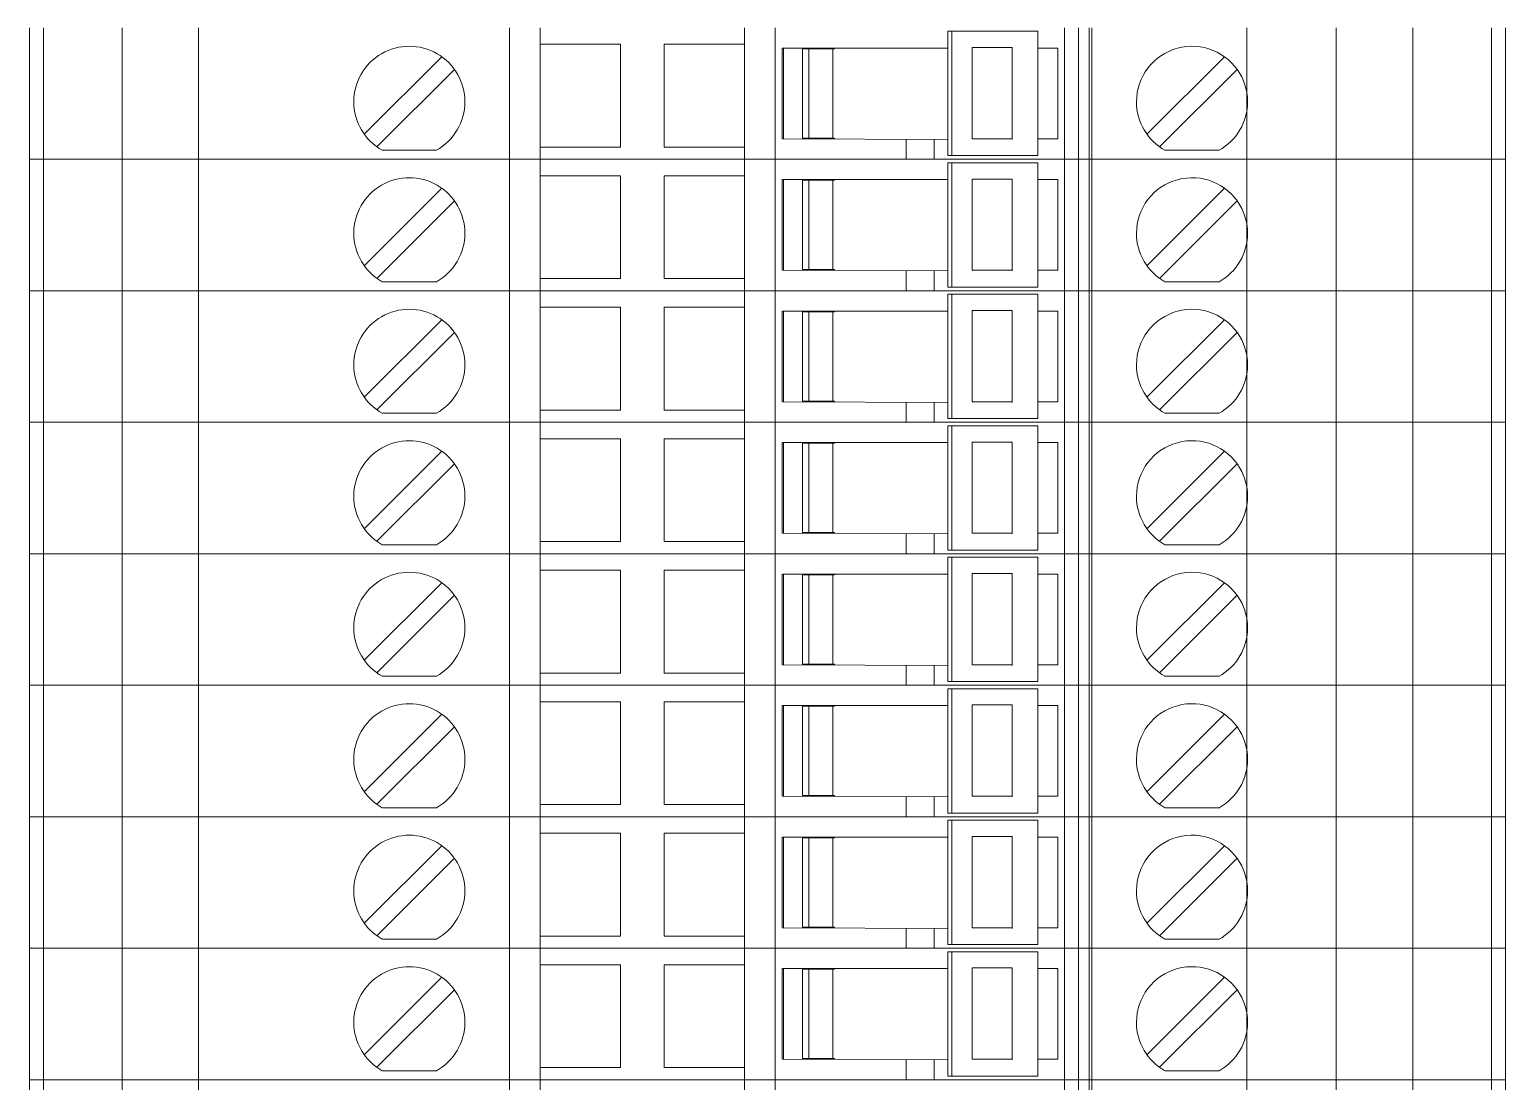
# Model space of a CAD drawing. Header units: millimetres. Extents: x 1880 to 4113, y 771 to 2990.
# Drawn here: x 2688.4 to 2746.2, y 1275.5 to 1316.7 of the extents above; entities that cross this region are included whole.
import ezdxf

# ---------------------------------------------------------------- set-up
doc = ezdxf.new("R2010")
doc.units = ezdxf.units.MM
doc.layers.add('000-PI-Oprema', color=30, linetype='Continuous', lineweight=5)

msp = doc.modelspace()

# ---------------------------------------------------------------- linework, layer by layer
at = {"layer": '000-PI-Oprema', "color": 0, "linetype": 'ByBlock', "lineweight": 0}
for p, q in [((2688.404, 1316.764), (2688.404, 1311.614)), ((2688.951, 1311.614), (2688.951, 1316.764)), ((2692.028, 1316.764), (2692.028, 1311.614)), ((2695.028, 1316.764), (2695.028, 1311.614)), ((2707.204, 1316.764), (2707.204, 1311.614)), ((2708.404, 1316.764), (2708.404, 1311.614)), ((2716.404, 1311.614), (2716.404, 1316.764)), ((2717.604, 1311.614), (2717.604, 1316.764)), ((2728.935, 1316.764), (2728.935, 1311.614)), ((2729.477, 1311.614), (2729.477, 1316.764)), ((2729.904, 1311.614), (2729.904, 1316.764)), ((2730.004, 1316.764), (2730.004, 1311.614)), ((2736.08, 1316.764), (2736.08, 1311.614)), ((2739.58, 1316.764), (2739.58, 1311.614)), ((2742.58, 1316.764), (2742.58, 1311.614)), ((2745.657, 1311.614), (2745.657, 1316.764)), ((2746.204, 1316.764), (2746.204, 1311.614)), ((2708.404, 1316.114), (2708.404, 1316.114)), ((2708.404, 1316.114), (2711.554, 1316.114)), ((2711.554, 1316.114), (2711.554, 1316.114)), ((2711.554, 1316.114), (2711.554, 1312.089)), ((2713.254, 1316.114), (2716.404, 1316.114)), ((2713.254, 1316.114), (2713.254, 1316.114)), ((2713.254, 1312.089), (2713.254, 1316.114)), ((2716.404, 1316.114), (2716.404, 1316.114)), ((2724.363, 1316.624), (2724.52, 1316.624)), ((2724.363, 1316.624), (2724.363, 1315.939)), ((2724.52, 1311.754), (2724.52, 1316.624)), ((2724.52, 1316.624), (2727.892, 1316.624)), ((2727.892, 1316.624), (2727.892, 1316.624)), ((2727.892, 1316.624), (2727.892, 1311.754)), ((2704.55, 1315.629), (2701.514, 1312.594)), ((2717.879, 1315.964), (2717.879, 1312.414)), ((2717.879, 1315.964), (2724.363, 1315.964)), ((2717.879, 1315.964), (2717.879, 1315.964)), ((2717.929, 1312.414), (2717.929, 1315.964)), ((2718.679, 1315.939), (2718.679, 1315.939)), ((2718.679, 1315.939), (2718.929, 1315.939)), ((2718.679, 1315.939), (2718.679, 1312.439)), ((2718.929, 1315.964), (2718.929, 1312.414)), ((2718.929, 1315.939), (2719.929, 1315.939)), ((2719.866, 1315.939), (2719.866, 1312.439)), ((2719.929, 1315.939), (2719.929, 1315.964)), ((2724.363, 1312.439), (2724.363, 1315.939)), ((2725.476, 1315.989), (2725.318, 1315.989)), ((2725.318, 1315.939), (2725.318, 1315.989)), ((2725.318, 1312.414), (2725.318, 1315.939)), ((2726.884, 1315.989), (2725.476, 1315.989)), ((2726.884, 1315.989), (2726.884, 1312.389)), ((2727.892, 1315.964), (2728.679, 1315.964)), ((2728.679, 1315.964), (2728.679, 1312.414)), ((2728.679, 1315.964), (2728.679, 1315.964)), ((2735.2, 1315.629), (2732.164, 1312.594)), ((2735.2, 1315.629), (2735.2, 1315.629)), ((2702.009, 1312.099), (2705.045, 1315.134)), ((2707.204, 1315.164), (2707.204, 1315.164)), ((2707.204, 1312.564), (2707.204, 1315.164)), ((2730.004, 1315.164), (2730.004, 1312.564)), ((2730.004, 1315.164), (2730.004, 1315.164)), ((2732.659, 1312.099), (2735.695, 1315.134)), ((2735.695, 1315.134), (2735.695, 1315.134)), ((2707.204, 1312.564), (2707.204, 1312.564)), ((2708.404, 1312.089), (2708.404, 1312.089)), ((2711.554, 1312.089), (2708.404, 1312.089)), ((2711.554, 1312.089), (2711.554, 1312.089)), ((2713.254, 1312.089), (2713.254, 1312.089)), ((2716.404, 1312.089), (2713.254, 1312.089)), ((2716.404, 1312.089), (2716.404, 1312.089)), ((2717.879, 1312.414), (2717.879, 1312.414)), ((2717.879, 1312.414), (2724.363, 1312.389)), ((2718.679, 1312.439), (2718.929, 1312.439)), ((2718.679, 1312.439), (2718.679, 1312.439)), ((2718.929, 1312.439), (2719.929, 1312.439)), ((2719.929, 1312.414), (2719.929, 1312.439)), ((2722.729, 1311.614), (2722.732, 1312.395)), ((2723.829, 1312.391), (2723.829, 1311.614)), ((2724.363, 1311.754), (2724.363, 1312.439)), ((2725.318, 1312.414), (2726.884, 1312.414)), ((2727.892, 1312.414), (2728.679, 1312.414)), ((2728.679, 1312.414), (2728.679, 1312.414)), ((2730.004, 1312.564), (2730.004, 1312.564)), ((2732.164, 1312.594), (2732.164, 1312.594)), ((2732.659, 1312.099), (2732.659, 1312.099)), ((2688.404, 1311.614), (2707.204, 1311.614)), ((2688.404, 1311.614), (2689.087, 1311.614)), ((2688.404, 1311.614), (2707.204, 1311.614)), ((2688.404, 1311.614), (2688.404, 1306.464)), ((2688.951, 1306.464), (2688.951, 1311.614)), ((2692.028, 1311.614), (2692.028, 1306.464)), ((2695.028, 1311.614), (2695.028, 1306.464)), ((2702.221, 1311.964), (2702.221, 1311.964)), ((2704.338, 1311.964), (2702.221, 1311.964)), ((2704.338, 1311.964), (2704.338, 1311.964)), ((2707.204, 1311.614), (2708.404, 1311.614)), ((2707.204, 1311.614), (2708.404, 1311.614)), ((2707.204, 1311.614), (2707.204, 1306.464)), ((2716.404, 1311.614), (2708.404, 1311.614)), ((2708.404, 1311.614), (2708.404, 1311.614)), ((2708.404, 1311.614), (2708.404, 1311.614)), ((2716.404, 1311.614), (2708.404, 1311.614)), ((2708.404, 1311.614), (2708.404, 1306.464)), ((2716.404, 1311.614), (2717.604, 1311.614)), ((2716.404, 1311.614), (2716.404, 1311.614)), ((2716.404, 1311.614), (2716.404, 1311.614)), ((2716.404, 1311.614), (2717.604, 1311.614)), ((2716.404, 1306.464), (2716.404, 1311.614)), ((2717.604, 1311.614), (2722.729, 1311.614)), ((2717.604, 1311.614), (2735.804, 1311.614)), ((2717.604, 1306.464), (2717.604, 1311.614)), ((2722.204, 1311.614), (2722.204, 1311.614)), ((2722.204, 1311.614), (2722.204, 1311.614)), ((2723.825, 1311.614), (2722.729, 1311.614)), ((2722.729, 1311.614), (2722.729, 1311.614)), ((2723.829, 1311.614), (2723.825, 1311.614)), ((2723.829, 1311.614), (2746.204, 1311.614)), ((2723.829, 1311.614), (2723.829, 1311.614)), ((2724.363, 1311.754), (2724.52, 1311.754)), ((2724.52, 1311.754), (2727.892, 1311.754)), ((2727.254, 1311.614), (2727.254, 1311.614)), ((2727.254, 1311.614), (2727.254, 1311.614)), ((2727.892, 1311.754), (2727.892, 1311.754)), ((2728.935, 1311.614), (2728.935, 1306.464)), ((2729.477, 1306.464), (2729.477, 1311.614)), ((2729.904, 1311.614), (2729.904, 1311.614)), ((2729.904, 1311.614), (2729.904, 1311.614)), ((2729.904, 1306.464), (2729.904, 1311.614)), ((2730.004, 1311.614), (2730.004, 1306.464)), ((2732.871, 1311.964), (2732.871, 1311.964)), ((2732.871, 1311.964), (2734.988, 1311.964)), ((2734.988, 1311.964), (2734.988, 1311.964)), ((2746.204, 1311.614), (2735.804, 1311.614)), ((2736.08, 1311.614), (2736.08, 1306.464)), ((2739.58, 1311.614), (2739.58, 1306.464)), ((2742.58, 1311.614), (2742.58, 1306.464)), ((2745.657, 1306.464), (2745.657, 1311.614)), ((2746.204, 1311.614), (2746.204, 1306.464)), ((2708.404, 1310.964), (2708.404, 1310.964)), ((2708.404, 1310.964), (2711.554, 1310.964)), ((2711.554, 1310.964), (2711.554, 1310.964)), ((2711.554, 1310.964), (2711.554, 1306.939)), ((2713.254, 1310.964), (2716.404, 1310.964)), ((2713.254, 1310.964), (2713.254, 1310.964)), ((2713.254, 1306.939), (2713.254, 1310.964)), ((2716.404, 1310.964), (2716.404, 1310.964)), ((2724.363, 1311.474), (2724.52, 1311.474)), ((2724.363, 1311.474), (2724.363, 1310.789)), ((2724.52, 1306.604), (2724.52, 1311.474)), ((2724.52, 1311.474), (2727.892, 1311.474)), ((2727.892, 1311.474), (2727.892, 1311.474)), ((2727.892, 1311.474), (2727.892, 1306.604)), ((2704.55, 1310.479), (2701.514, 1307.444)), ((2717.879, 1310.814), (2717.879, 1307.264)), ((2717.879, 1310.814), (2724.363, 1310.814)), ((2717.879, 1310.814), (2717.879, 1310.814)), ((2717.929, 1307.264), (2717.929, 1310.814)), ((2718.679, 1310.789), (2718.679, 1310.789)), ((2718.679, 1310.789), (2718.929, 1310.789)), ((2718.679, 1310.789), (2718.679, 1307.289)), ((2718.929, 1310.814), (2718.929, 1307.264)), ((2718.929, 1310.789), (2719.929, 1310.789)), ((2719.866, 1310.789), (2719.866, 1307.289)), ((2719.929, 1310.789), (2719.929, 1310.814)), ((2724.363, 1307.289), (2724.363, 1310.789)), ((2725.476, 1310.839), (2725.318, 1310.839)), ((2725.318, 1310.789), (2725.318, 1310.839)), ((2725.318, 1307.264), (2725.318, 1310.789)), ((2726.884, 1310.839), (2725.476, 1310.839)), ((2726.884, 1310.839), (2726.884, 1307.239)), ((2727.892, 1310.814), (2728.679, 1310.814)), ((2728.679, 1310.814), (2728.679, 1307.264)), ((2728.679, 1310.814), (2728.679, 1310.814)), ((2735.2, 1310.479), (2732.164, 1307.444)), ((2735.2, 1310.479), (2735.2, 1310.479)), ((2702.009, 1306.949), (2705.045, 1309.984)), ((2707.204, 1310.014), (2707.204, 1310.014)), ((2707.204, 1307.414), (2707.204, 1310.014)), ((2730.004, 1310.014), (2730.004, 1307.414)), ((2730.004, 1310.014), (2730.004, 1310.014)), ((2732.659, 1306.949), (2735.695, 1309.984)), ((2735.695, 1309.984), (2735.695, 1309.984)), ((2732.164, 1307.444), (2732.164, 1307.444)), ((2707.204, 1307.414), (2707.204, 1307.414)), ((2708.404, 1306.939), (2708.404, 1306.939)), ((2711.554, 1306.939), (2708.404, 1306.939)), ((2711.554, 1306.939), (2711.554, 1306.939)), ((2713.254, 1306.939), (2713.254, 1306.939)), ((2716.404, 1306.939), (2713.254, 1306.939)), ((2716.404, 1306.939), (2716.404, 1306.939)), ((2717.879, 1307.264), (2717.879, 1307.264)), ((2717.879, 1307.264), (2724.363, 1307.239)), ((2718.679, 1307.289), (2718.929, 1307.289)), ((2718.679, 1307.289), (2718.679, 1307.289)), ((2718.929, 1307.289), (2719.929, 1307.289)), ((2719.929, 1307.264), (2719.929, 1307.289)), ((2722.729, 1306.464), (2722.732, 1307.245)), ((2723.829, 1307.241), (2723.829, 1306.464)), ((2724.363, 1306.604), (2724.363, 1307.289)), ((2725.318, 1307.264), (2726.884, 1307.264)), ((2727.892, 1307.264), (2728.679, 1307.264)), ((2728.679, 1307.264), (2728.679, 1307.264)), ((2730.004, 1307.414), (2730.004, 1307.414)), ((2732.659, 1306.949), (2732.659, 1306.949)), ((2688.404, 1306.464), (2707.204, 1306.464)), ((2688.404, 1306.464), (2689.087, 1306.464)), ((2688.404, 1306.464), (2707.204, 1306.464)), ((2688.404, 1306.464), (2688.404, 1301.314)), ((2688.951, 1301.314), (2688.951, 1306.464)), ((2692.028, 1306.464), (2692.028, 1301.314)), ((2695.028, 1306.464), (2695.028, 1301.314)), ((2702.221, 1306.814), (2702.221, 1306.814)), ((2704.338, 1306.814), (2702.221, 1306.814)), ((2704.338, 1306.814), (2704.338, 1306.814)), ((2707.204, 1306.464), (2708.404, 1306.464)), ((2707.204, 1306.464), (2708.404, 1306.464)), ((2707.204, 1306.464), (2707.204, 1301.314)), ((2716.404, 1306.464), (2708.404, 1306.464)), ((2708.404, 1306.464), (2708.404, 1306.464)), ((2708.404, 1306.464), (2708.404, 1306.464)), ((2716.404, 1306.464), (2708.404, 1306.464)), ((2708.404, 1306.464), (2708.404, 1301.314)), ((2716.404, 1306.464), (2717.604, 1306.464)), ((2716.404, 1306.464), (2716.404, 1306.464)), ((2716.404, 1306.464), (2716.404, 1306.464)), ((2716.404, 1306.464), (2717.604, 1306.464)), ((2716.404, 1301.314), (2716.404, 1306.464)), ((2717.604, 1306.464), (2722.729, 1306.464)), ((2717.604, 1306.464), (2735.804, 1306.464)), ((2717.604, 1301.314), (2717.604, 1306.464)), ((2722.204, 1306.464), (2722.204, 1306.464)), ((2722.204, 1306.464), (2722.204, 1306.464)), ((2723.825, 1306.464), (2722.729, 1306.464)), ((2722.729, 1306.464), (2722.729, 1306.464)), ((2723.829, 1306.464), (2723.825, 1306.464)), ((2723.829, 1306.464), (2746.204, 1306.464)), ((2723.829, 1306.464), (2723.829, 1306.464)), ((2724.363, 1306.604), (2724.52, 1306.604)), ((2724.363, 1306.324), (2724.52, 1306.324)), ((2724.363, 1306.324), (2724.363, 1305.639)), ((2724.52, 1306.604), (2727.892, 1306.604)), ((2724.52, 1301.454), (2724.52, 1306.324)), ((2724.52, 1306.324), (2727.892, 1306.324)), ((2727.254, 1306.464), (2727.254, 1306.464)), ((2727.254, 1306.464), (2727.254, 1306.464)), ((2727.892, 1306.604), (2727.892, 1306.604)), ((2727.892, 1306.324), (2727.892, 1306.324)), ((2727.892, 1306.324), (2727.892, 1301.454)), ((2728.935, 1306.464), (2728.935, 1301.314)), ((2729.477, 1301.314), (2729.477, 1306.464)), ((2729.904, 1306.464), (2729.904, 1306.464)), ((2729.904, 1306.464), (2729.904, 1306.464)), ((2729.904, 1301.314), (2729.904, 1306.464)), ((2730.004, 1306.464), (2730.004, 1301.314)), ((2732.871, 1306.814), (2732.871, 1306.814)), ((2732.871, 1306.814), (2734.988, 1306.814)), ((2734.988, 1306.814), (2734.988, 1306.814)), ((2746.204, 1306.464), (2735.804, 1306.464)), ((2736.08, 1306.464), (2736.08, 1301.314)), ((2739.58, 1306.464), (2739.58, 1301.314)), ((2742.58, 1306.464), (2742.58, 1301.314)), ((2745.657, 1301.314), (2745.657, 1306.464)), ((2746.204, 1306.464), (2746.204, 1301.314)), ((2708.404, 1305.814), (2708.404, 1305.814)), ((2708.404, 1305.814), (2711.554, 1305.814)), ((2711.554, 1305.814), (2711.554, 1305.814)), ((2711.554, 1305.814), (2711.554, 1301.789)), ((2713.254, 1305.814), (2716.404, 1305.814)), ((2713.254, 1305.814), (2713.254, 1305.814)), ((2713.254, 1301.789), (2713.254, 1305.814)), ((2716.404, 1305.814), (2716.404, 1305.814)), ((2704.55, 1305.329), (2701.514, 1302.294)), ((2717.879, 1305.664), (2717.879, 1302.114)), ((2717.879, 1305.664), (2724.363, 1305.664)), ((2717.879, 1305.664), (2717.879, 1305.664)), ((2717.929, 1302.114), (2717.929, 1305.664)), ((2718.679, 1305.639), (2718.679, 1305.639)), ((2718.679, 1305.639), (2718.929, 1305.639)), ((2718.679, 1305.639), (2718.679, 1302.139)), ((2718.929, 1305.664), (2718.929, 1302.114)), ((2718.929, 1305.639), (2719.929, 1305.639)), ((2719.866, 1305.639), (2719.866, 1302.139)), ((2719.929, 1305.639), (2719.929, 1305.664)), ((2724.363, 1302.139), (2724.363, 1305.639)), ((2725.476, 1305.689), (2725.318, 1305.689)), ((2725.318, 1305.639), (2725.318, 1305.689)), ((2725.318, 1302.114), (2725.318, 1305.639)), ((2726.884, 1305.689), (2725.476, 1305.689)), ((2726.884, 1305.689), (2726.884, 1302.089)), ((2727.892, 1305.664), (2728.679, 1305.664)), ((2728.679, 1305.664), (2728.679, 1302.114)), ((2728.679, 1305.664), (2728.679, 1305.664)), ((2735.2, 1305.329), (2732.164, 1302.294)), ((2735.2, 1305.329), (2735.2, 1305.329)), ((2702.009, 1301.799), (2705.045, 1304.834)), ((2707.204, 1304.864), (2707.204, 1304.864)), ((2707.204, 1302.264), (2707.204, 1304.864)), ((2730.004, 1304.864), (2730.004, 1302.264)), ((2730.004, 1304.864), (2730.004, 1304.864)), ((2732.659, 1301.799), (2735.695, 1304.834)), ((2735.695, 1304.834), (2735.695, 1304.834)), ((2707.204, 1302.264), (2707.204, 1302.264)), ((2730.004, 1302.264), (2730.004, 1302.264)), ((2732.164, 1302.294), (2732.164, 1302.294)), ((2702.221, 1301.664), (2702.221, 1301.664)), ((2704.338, 1301.664), (2702.221, 1301.664)), ((2704.338, 1301.664), (2704.338, 1301.664)), ((2708.404, 1301.789), (2708.404, 1301.789)), ((2711.554, 1301.789), (2708.404, 1301.789)), ((2711.554, 1301.789), (2711.554, 1301.789)), ((2713.254, 1301.789), (2713.254, 1301.789)), ((2716.404, 1301.789), (2713.254, 1301.789)), ((2716.404, 1301.789), (2716.404, 1301.789)), ((2717.879, 1302.114), (2717.879, 1302.114)), ((2717.879, 1302.114), (2724.363, 1302.089)), ((2718.679, 1302.139), (2718.929, 1302.139)), ((2718.679, 1302.139), (2718.679, 1302.139)), ((2718.929, 1302.139), (2719.929, 1302.139)), ((2719.929, 1302.114), (2719.929, 1302.139)), ((2722.729, 1301.314), (2722.732, 1302.095)), ((2723.829, 1302.091), (2723.829, 1301.314)), ((2724.363, 1301.454), (2724.363, 1302.139)), ((2725.318, 1302.114), (2726.884, 1302.114)), ((2727.892, 1302.114), (2728.679, 1302.114)), ((2728.679, 1302.114), (2728.679, 1302.114)), ((2732.659, 1301.799), (2732.659, 1301.799)), ((2732.871, 1301.664), (2732.871, 1301.664)), ((2732.871, 1301.664), (2734.988, 1301.664)), ((2734.988, 1301.664), (2734.988, 1301.664)), ((2688.404, 1301.314), (2707.204, 1301.314)), ((2688.404, 1301.314), (2689.087, 1301.314)), ((2688.404, 1301.314), (2707.204, 1301.314)), ((2688.404, 1301.314), (2688.404, 1296.164)), ((2688.951, 1296.164), (2688.951, 1301.314)), ((2692.028, 1301.314), (2692.028, 1296.164)), ((2695.028, 1301.314), (2695.028, 1296.164)), ((2707.204, 1301.314), (2708.404, 1301.314)), ((2707.204, 1301.314), (2708.404, 1301.314)), ((2707.204, 1301.314), (2707.204, 1296.164)), ((2716.404, 1301.314), (2708.404, 1301.314)), ((2708.404, 1301.314), (2708.404, 1301.314)), ((2708.404, 1301.314), (2708.404, 1301.314)), ((2716.404, 1301.314), (2708.404, 1301.314)), ((2708.404, 1301.314), (2708.404, 1296.164)), ((2716.404, 1301.314), (2717.604, 1301.314)), ((2716.404, 1301.314), (2716.404, 1301.314)), ((2716.404, 1301.314), (2716.404, 1301.314)), ((2716.404, 1301.314), (2717.604, 1301.314)), ((2716.404, 1296.164), (2716.404, 1301.314)), ((2717.604, 1301.314), (2722.729, 1301.314)), ((2717.604, 1301.314), (2735.804, 1301.314)), ((2717.604, 1296.164), (2717.604, 1301.314)), ((2722.204, 1301.314), (2722.204, 1301.314)), ((2722.204, 1301.314), (2722.204, 1301.314)), ((2723.825, 1301.314), (2722.729, 1301.314)), ((2722.729, 1301.314), (2722.729, 1301.314)), ((2723.829, 1301.314), (2723.825, 1301.314)), ((2723.829, 1301.314), (2746.204, 1301.314)), ((2723.829, 1301.314), (2723.829, 1301.314)), ((2724.363, 1301.454), (2724.52, 1301.454)), ((2724.363, 1301.174), (2724.52, 1301.174)), ((2724.363, 1301.174), (2724.363, 1300.489)), ((2724.52, 1301.454), (2727.892, 1301.454)), ((2724.52, 1296.304), (2724.52, 1301.174)), ((2724.52, 1301.174), (2727.892, 1301.174)), ((2727.254, 1301.314), (2727.254, 1301.314)), ((2727.254, 1301.314), (2727.254, 1301.314)), ((2727.892, 1301.454), (2727.892, 1301.454)), ((2727.892, 1301.174), (2727.892, 1301.174)), ((2727.892, 1301.174), (2727.892, 1296.304)), ((2728.935, 1301.314), (2728.935, 1296.164)), ((2729.477, 1296.164), (2729.477, 1301.314)), ((2729.904, 1301.314), (2729.904, 1301.314)), ((2729.904, 1301.314), (2729.904, 1301.314)), ((2729.904, 1296.164), (2729.904, 1301.314)), ((2730.004, 1301.314), (2730.004, 1296.164)), ((2746.204, 1301.314), (2735.804, 1301.314)), ((2736.08, 1301.314), (2736.08, 1296.164)), ((2739.58, 1301.314), (2739.58, 1296.164)), ((2742.58, 1301.314), (2742.58, 1296.164)), ((2745.657, 1296.164), (2745.657, 1301.314)), ((2746.204, 1301.314), (2746.204, 1296.164)), ((2708.404, 1300.664), (2708.404, 1300.664)), ((2708.404, 1300.664), (2711.554, 1300.664)), ((2711.554, 1300.664), (2711.554, 1300.664)), ((2711.554, 1300.664), (2711.554, 1296.639)), ((2713.254, 1300.664), (2716.404, 1300.664)), ((2713.254, 1300.664), (2713.254, 1300.664)), ((2713.254, 1296.639), (2713.254, 1300.664)), ((2716.404, 1300.664), (2716.404, 1300.664)), ((2717.879, 1300.514), (2717.879, 1296.964)), ((2717.879, 1300.514), (2724.363, 1300.514)), ((2717.879, 1300.514), (2717.879, 1300.514)), ((2717.929, 1296.964), (2717.929, 1300.514)), ((2718.929, 1300.514), (2718.929, 1296.964)), ((2719.929, 1300.489), (2719.929, 1300.514)), ((2725.476, 1300.539), (2725.318, 1300.539)), ((2725.318, 1300.489), (2725.318, 1300.539)), ((2726.884, 1300.539), (2725.476, 1300.539)), ((2726.884, 1300.539), (2726.884, 1296.939)), ((2727.892, 1300.514), (2728.679, 1300.514)), ((2728.679, 1300.514), (2728.679, 1296.964)), ((2728.679, 1300.514), (2728.679, 1300.514)), ((2704.55, 1300.179), (2701.514, 1297.144)), ((2718.679, 1300.489), (2718.679, 1300.489)), ((2718.679, 1300.489), (2718.929, 1300.489)), ((2718.679, 1300.489), (2718.679, 1296.989)), ((2718.929, 1300.489), (2719.929, 1300.489)), ((2719.866, 1300.489), (2719.866, 1296.989)), ((2724.363, 1296.989), (2724.363, 1300.489)), ((2725.318, 1296.964), (2725.318, 1300.489)), ((2735.2, 1300.179), (2732.164, 1297.144)), ((2735.2, 1300.179), (2735.2, 1300.179)), ((2702.009, 1296.649), (2705.045, 1299.684)), ((2707.204, 1299.714), (2707.204, 1299.714)), ((2707.204, 1297.114), (2707.204, 1299.714)), ((2730.004, 1299.714), (2730.004, 1297.114)), ((2730.004, 1299.714), (2730.004, 1299.714)), ((2732.659, 1296.649), (2735.695, 1299.684)), ((2735.695, 1299.684), (2735.695, 1299.684)), ((2707.204, 1297.114), (2707.204, 1297.114)), ((2730.004, 1297.114), (2730.004, 1297.114)), ((2732.164, 1297.144), (2732.164, 1297.144)), ((2702.221, 1296.514), (2702.221, 1296.514)), ((2704.338, 1296.514), (2702.221, 1296.514)), ((2704.338, 1296.514), (2704.338, 1296.514)), ((2708.404, 1296.639), (2708.404, 1296.639)), ((2711.554, 1296.639), (2708.404, 1296.639)), ((2711.554, 1296.639), (2711.554, 1296.639)), ((2713.254, 1296.639), (2713.254, 1296.639)), ((2716.404, 1296.639), (2713.254, 1296.639)), ((2716.404, 1296.639), (2716.404, 1296.639)), ((2717.879, 1296.964), (2717.879, 1296.964)), ((2717.879, 1296.964), (2724.363, 1296.939)), ((2718.679, 1296.989), (2718.929, 1296.989)), ((2718.679, 1296.989), (2718.679, 1296.989)), ((2718.929, 1296.989), (2719.929, 1296.989)), ((2719.929, 1296.964), (2719.929, 1296.989)), ((2722.729, 1296.164), (2722.732, 1296.945)), ((2723.829, 1296.941), (2723.829, 1296.164)), ((2724.363, 1296.304), (2724.363, 1296.989)), ((2725.318, 1296.964), (2726.884, 1296.964)), ((2727.892, 1296.964), (2728.679, 1296.964)), ((2728.679, 1296.964), (2728.679, 1296.964)), ((2732.659, 1296.649), (2732.659, 1296.649)), ((2732.871, 1296.514), (2732.871, 1296.514)), ((2732.871, 1296.514), (2734.988, 1296.514)), ((2734.988, 1296.514), (2734.988, 1296.514)), ((2688.404, 1296.164), (2707.204, 1296.164)), ((2688.404, 1296.164), (2689.087, 1296.164)), ((2688.404, 1296.164), (2707.204, 1296.164)), ((2688.404, 1296.164), (2688.404, 1291.014)), ((2688.951, 1291.014), (2688.951, 1296.164)), ((2692.028, 1296.164), (2692.028, 1291.014)), ((2695.028, 1296.164), (2695.028, 1291.014)), ((2707.204, 1296.164), (2708.404, 1296.164)), ((2707.204, 1296.164), (2708.404, 1296.164)), ((2707.204, 1296.164), (2707.204, 1291.014)), ((2716.404, 1296.164), (2708.404, 1296.164)), ((2708.404, 1296.164), (2708.404, 1296.164)), ((2708.404, 1296.164), (2708.404, 1296.164)), ((2716.404, 1296.164), (2708.404, 1296.164)), ((2708.404, 1296.164), (2708.404, 1291.014)), ((2716.404, 1296.164), (2717.604, 1296.164)), ((2716.404, 1296.164), (2716.404, 1296.164)), ((2716.404, 1296.164), (2716.404, 1296.164)), ((2716.404, 1296.164), (2717.604, 1296.164)), ((2716.404, 1291.014), (2716.404, 1296.164)), ((2717.604, 1296.164), (2722.729, 1296.164)), ((2717.604, 1296.164), (2735.804, 1296.164)), ((2717.604, 1291.014), (2717.604, 1296.164)), ((2722.204, 1296.164), (2722.204, 1296.164)), ((2722.204, 1296.164), (2722.204, 1296.164)), ((2723.825, 1296.164), (2722.729, 1296.164)), ((2722.729, 1296.164), (2722.729, 1296.164)), ((2723.829, 1296.164), (2723.825, 1296.164)), ((2723.829, 1296.164), (2746.204, 1296.164)), ((2723.829, 1296.164), (2723.829, 1296.164)), ((2724.363, 1296.304), (2724.52, 1296.304)), ((2724.363, 1296.024), (2724.52, 1296.024)), ((2724.363, 1296.024), (2724.363, 1295.339)), ((2724.52, 1296.304), (2727.892, 1296.304)), ((2724.52, 1291.154), (2724.52, 1296.024)), ((2724.52, 1296.024), (2727.892, 1296.024)), ((2727.254, 1296.164), (2727.254, 1296.164)), ((2727.254, 1296.164), (2727.254, 1296.164)), ((2727.892, 1296.304), (2727.892, 1296.304)), ((2727.892, 1296.024), (2727.892, 1296.024)), ((2727.892, 1296.024), (2727.892, 1291.154)), ((2728.935, 1296.164), (2728.935, 1291.014)), ((2729.477, 1291.014), (2729.477, 1296.164)), ((2729.904, 1296.164), (2729.904, 1296.164)), ((2729.904, 1296.164), (2729.904, 1296.164)), ((2729.904, 1291.014), (2729.904, 1296.164)), ((2730.004, 1296.164), (2730.004, 1291.014)), ((2746.204, 1296.164), (2735.804, 1296.164)), ((2736.08, 1296.164), (2736.08, 1291.014)), ((2739.58, 1296.164), (2739.58, 1291.014)), ((2742.58, 1296.164), (2742.58, 1291.014)), ((2745.657, 1291.014), (2745.657, 1296.164)), ((2746.204, 1296.164), (2746.204, 1291.014)), ((2708.404, 1295.514), (2708.404, 1295.514)), ((2708.404, 1295.514), (2711.554, 1295.514)), ((2711.554, 1295.514), (2711.554, 1295.514)), ((2711.554, 1295.514), (2711.554, 1291.489)), ((2713.254, 1295.514), (2716.404, 1295.514)), ((2713.254, 1295.514), (2713.254, 1295.514)), ((2713.254, 1291.489), (2713.254, 1295.514)), ((2716.404, 1295.514), (2716.404, 1295.514)), ((2717.879, 1295.364), (2717.879, 1291.814)), ((2717.879, 1295.364), (2724.363, 1295.364)), ((2717.879, 1295.364), (2717.879, 1295.364)), ((2717.929, 1291.814), (2717.929, 1295.364)), ((2718.679, 1295.339), (2718.679, 1295.339)), ((2718.679, 1295.339), (2718.929, 1295.339)), ((2718.679, 1295.339), (2718.679, 1291.839)), ((2718.929, 1295.364), (2718.929, 1291.814)), ((2718.929, 1295.339), (2719.929, 1295.339)), ((2719.866, 1295.339), (2719.866, 1291.839)), ((2719.929, 1295.339), (2719.929, 1295.364)), ((2724.363, 1291.839), (2724.363, 1295.339)), ((2725.476, 1295.389), (2725.318, 1295.389)), ((2725.318, 1295.339), (2725.318, 1295.389)), ((2725.318, 1291.814), (2725.318, 1295.339)), ((2726.884, 1295.389), (2725.476, 1295.389)), ((2726.884, 1295.389), (2726.884, 1291.789)), ((2727.892, 1295.364), (2728.679, 1295.364)), ((2728.679, 1295.364), (2728.679, 1291.814)), ((2728.679, 1295.364), (2728.679, 1295.364)), ((2704.55, 1295.029), (2701.514, 1291.994)), ((2735.2, 1295.029), (2732.164, 1291.994)), ((2735.2, 1295.029), (2735.2, 1295.029)), ((2702.009, 1291.499), (2705.045, 1294.534)), ((2707.204, 1294.564), (2707.204, 1294.564)), ((2707.204, 1291.964), (2707.204, 1294.564)), ((2730.004, 1294.564), (2730.004, 1291.964)), ((2730.004, 1294.564), (2730.004, 1294.564)), ((2732.659, 1291.499), (2735.695, 1294.534)), ((2735.695, 1294.534), (2735.695, 1294.534)), ((2707.204, 1291.964), (2707.204, 1291.964)), ((2718.679, 1291.839), (2718.929, 1291.839)), ((2718.679, 1291.839), (2718.679, 1291.839)), ((2718.929, 1291.839), (2719.929, 1291.839)), ((2719.929, 1291.814), (2719.929, 1291.839)), ((2724.363, 1291.154), (2724.363, 1291.839)), ((2730.004, 1291.964), (2730.004, 1291.964)), ((2732.164, 1291.994), (2732.164, 1291.994)), ((2702.221, 1291.364), (2702.221, 1291.364)), ((2704.338, 1291.364), (2702.221, 1291.364)), ((2704.338, 1291.364), (2704.338, 1291.364)), ((2708.404, 1291.489), (2708.404, 1291.489)), ((2711.554, 1291.489), (2708.404, 1291.489)), ((2711.554, 1291.489), (2711.554, 1291.489)), ((2713.254, 1291.489), (2713.254, 1291.489)), ((2716.404, 1291.489), (2713.254, 1291.489)), ((2716.404, 1291.489), (2716.404, 1291.489)), ((2717.879, 1291.814), (2717.879, 1291.814)), ((2717.879, 1291.814), (2724.363, 1291.789)), ((2722.729, 1291.014), (2722.732, 1291.795)), ((2723.829, 1291.791), (2723.829, 1291.014)), ((2725.318, 1291.814), (2726.884, 1291.814)), ((2727.892, 1291.814), (2728.679, 1291.814)), ((2728.679, 1291.814), (2728.679, 1291.814)), ((2732.659, 1291.499), (2732.659, 1291.499)), ((2732.871, 1291.364), (2732.871, 1291.364)), ((2732.871, 1291.364), (2734.988, 1291.364)), ((2734.988, 1291.364), (2734.988, 1291.364)), ((2688.404, 1291.014), (2707.204, 1291.014)), ((2688.404, 1291.014), (2689.087, 1291.014)), ((2688.404, 1291.014), (2707.204, 1291.014)), ((2688.404, 1291.014), (2688.404, 1285.864)), ((2688.951, 1285.864), (2688.951, 1291.014)), ((2692.028, 1291.014), (2692.028, 1285.864)), ((2695.028, 1291.014), (2695.028, 1285.864)), ((2707.204, 1291.014), (2708.404, 1291.014)), ((2707.204, 1291.014), (2708.404, 1291.014)), ((2707.204, 1291.014), (2707.204, 1285.864)), ((2716.404, 1291.014), (2708.404, 1291.014)), ((2708.404, 1291.014), (2708.404, 1291.014)), ((2708.404, 1291.014), (2708.404, 1291.014)), ((2716.404, 1291.014), (2708.404, 1291.014)), ((2708.404, 1291.014), (2708.404, 1285.864)), ((2716.404, 1291.014), (2717.604, 1291.014)), ((2716.404, 1291.014), (2716.404, 1291.014)), ((2716.404, 1291.014), (2716.404, 1291.014)), ((2716.404, 1291.014), (2717.604, 1291.014)), ((2716.404, 1285.864), (2716.404, 1291.014)), ((2717.604, 1291.014), (2722.729, 1291.014)), ((2717.604, 1291.014), (2735.804, 1291.014)), ((2717.604, 1285.864), (2717.604, 1291.014)), ((2722.204, 1291.014), (2722.204, 1291.014)), ((2722.204, 1291.014), (2722.204, 1291.014)), ((2723.825, 1291.014), (2722.729, 1291.014)), ((2722.729, 1291.014), (2722.729, 1291.014)), ((2723.829, 1291.014), (2723.825, 1291.014)), ((2723.829, 1291.014), (2746.204, 1291.014)), ((2723.829, 1291.014), (2723.829, 1291.014)), ((2724.363, 1291.154), (2724.52, 1291.154)), ((2724.363, 1290.874), (2724.52, 1290.874)), ((2724.363, 1290.874), (2724.363, 1290.189)), ((2724.52, 1291.154), (2727.892, 1291.154)), ((2724.52, 1286.004), (2724.52, 1290.874)), ((2724.52, 1290.874), (2727.892, 1290.874)), ((2727.254, 1291.014), (2727.254, 1291.014)), ((2727.254, 1291.014), (2727.254, 1291.014)), ((2727.892, 1291.154), (2727.892, 1291.154)), ((2727.892, 1290.874), (2727.892, 1290.874)), ((2727.892, 1290.874), (2727.892, 1286.004)), ((2728.935, 1291.014), (2728.935, 1285.864)), ((2729.477, 1285.864), (2729.477, 1291.014)), ((2729.904, 1291.014), (2729.904, 1291.014)), ((2729.904, 1291.014), (2729.904, 1291.014)), ((2729.904, 1285.864), (2729.904, 1291.014)), ((2730.004, 1291.014), (2730.004, 1285.864)), ((2746.204, 1291.014), (2735.804, 1291.014)), ((2736.08, 1291.014), (2736.08, 1285.864)), ((2739.58, 1291.014), (2739.58, 1285.864)), ((2742.58, 1291.014), (2742.58, 1285.864)), ((2745.657, 1285.864), (2745.657, 1291.014)), ((2746.204, 1291.014), (2746.204, 1285.864)), ((2708.404, 1290.364), (2708.404, 1290.364)), ((2708.404, 1290.364), (2711.554, 1290.364)), ((2711.554, 1290.364), (2711.554, 1290.364)), ((2711.554, 1290.364), (2711.554, 1286.339)), ((2713.254, 1290.364), (2716.404, 1290.364)), ((2713.254, 1290.364), (2713.254, 1290.364)), ((2713.254, 1286.339), (2713.254, 1290.364)), ((2716.404, 1290.364), (2716.404, 1290.364)), ((2717.879, 1290.214), (2717.879, 1286.664)), ((2717.879, 1290.214), (2724.363, 1290.214)), ((2717.879, 1290.214), (2717.879, 1290.214)), ((2717.929, 1286.664), (2717.929, 1290.214)), ((2718.679, 1290.189), (2718.679, 1290.189)), ((2718.679, 1290.189), (2718.929, 1290.189)), ((2718.679, 1290.189), (2718.679, 1286.689)), ((2718.929, 1290.214), (2718.929, 1286.664)), ((2718.929, 1290.189), (2719.929, 1290.189)), ((2719.866, 1290.189), (2719.866, 1286.689)), ((2719.929, 1290.189), (2719.929, 1290.214)), ((2724.363, 1286.689), (2724.363, 1290.189)), ((2725.476, 1290.239), (2725.318, 1290.239)), ((2725.318, 1290.189), (2725.318, 1290.239)), ((2725.318, 1286.664), (2725.318, 1290.189)), ((2726.884, 1290.239), (2725.476, 1290.239)), ((2726.884, 1290.239), (2726.884, 1286.639)), ((2727.892, 1290.214), (2728.679, 1290.214)), ((2728.679, 1290.214), (2728.679, 1286.664)), ((2728.679, 1290.214), (2728.679, 1290.214)), ((2704.55, 1289.879), (2701.514, 1286.844)), ((2735.2, 1289.879), (2732.164, 1286.844)), ((2735.2, 1289.879), (2735.2, 1289.879)), ((2702.009, 1286.349), (2705.045, 1289.384)), ((2707.204, 1289.414), (2707.204, 1289.414)), ((2707.204, 1286.814), (2707.204, 1289.414)), ((2730.004, 1289.414), (2730.004, 1286.814)), ((2730.004, 1289.414), (2730.004, 1289.414)), ((2732.659, 1286.349), (2735.695, 1289.384)), ((2735.695, 1289.384), (2735.695, 1289.384)), ((2707.204, 1286.814), (2707.204, 1286.814)), ((2717.879, 1286.664), (2717.879, 1286.664)), ((2717.879, 1286.664), (2724.363, 1286.639)), ((2718.679, 1286.689), (2718.929, 1286.689)), ((2718.679, 1286.689), (2718.679, 1286.689)), ((2718.929, 1286.689), (2719.929, 1286.689)), ((2719.929, 1286.664), (2719.929, 1286.689)), ((2722.729, 1285.864), (2722.732, 1286.645)), ((2723.829, 1286.641), (2723.829, 1285.864)), ((2724.363, 1286.004), (2724.363, 1286.689)), ((2725.318, 1286.664), (2726.884, 1286.664)), ((2727.892, 1286.664), (2728.679, 1286.664)), ((2728.679, 1286.664), (2728.679, 1286.664)), ((2730.004, 1286.814), (2730.004, 1286.814)), ((2732.164, 1286.844), (2732.164, 1286.844)), ((2702.221, 1286.214), (2702.221, 1286.214)), ((2704.338, 1286.214), (2702.221, 1286.214)), ((2704.338, 1286.214), (2704.338, 1286.214)), ((2708.404, 1286.339), (2708.404, 1286.339)), ((2711.554, 1286.339), (2708.404, 1286.339)), ((2711.554, 1286.339), (2711.554, 1286.339)), ((2713.254, 1286.339), (2713.254, 1286.339)), ((2716.404, 1286.339), (2713.254, 1286.339)), ((2716.404, 1286.339), (2716.404, 1286.339)), ((2732.659, 1286.349), (2732.659, 1286.349)), ((2732.871, 1286.214), (2732.871, 1286.214)), ((2732.871, 1286.214), (2734.988, 1286.214)), ((2734.988, 1286.214), (2734.988, 1286.214)), ((2688.404, 1285.864), (2707.204, 1285.864)), ((2688.404, 1285.864), (2689.087, 1285.864)), ((2688.404, 1285.864), (2707.204, 1285.864)), ((2688.404, 1285.864), (2688.404, 1280.714)), ((2688.951, 1280.714), (2688.951, 1285.864)), ((2692.028, 1285.864), (2692.028, 1280.714)), ((2695.028, 1285.864), (2695.028, 1280.714)), ((2707.204, 1285.864), (2708.404, 1285.864)), ((2707.204, 1285.864), (2708.404, 1285.864)), ((2707.204, 1285.864), (2707.204, 1280.714)), ((2716.404, 1285.864), (2708.404, 1285.864)), ((2708.404, 1285.864), (2708.404, 1285.864)), ((2708.404, 1285.864), (2708.404, 1285.864)), ((2716.404, 1285.864), (2708.404, 1285.864)), ((2708.404, 1285.864), (2708.404, 1280.714)), ((2716.404, 1285.864), (2717.604, 1285.864)), ((2716.404, 1285.864), (2716.404, 1285.864)), ((2716.404, 1285.864), (2716.404, 1285.864)), ((2716.404, 1285.864), (2717.604, 1285.864)), ((2716.404, 1280.714), (2716.404, 1285.864)), ((2717.604, 1285.864), (2722.729, 1285.864)), ((2717.604, 1285.864), (2735.804, 1285.864)), ((2717.604, 1280.714), (2717.604, 1285.864)), ((2722.204, 1285.864), (2722.204, 1285.864)), ((2722.204, 1285.864), (2722.204, 1285.864)), ((2723.825, 1285.864), (2722.729, 1285.864)), ((2722.729, 1285.864), (2722.729, 1285.864)), ((2723.829, 1285.864), (2723.825, 1285.864)), ((2723.829, 1285.864), (2746.204, 1285.864)), ((2723.829, 1285.864), (2723.829, 1285.864)), ((2724.363, 1286.004), (2724.52, 1286.004)), ((2724.363, 1285.724), (2724.52, 1285.724)), ((2724.363, 1285.724), (2724.363, 1285.039)), ((2724.52, 1286.004), (2727.892, 1286.004)), ((2724.52, 1280.854), (2724.52, 1285.724)), ((2724.52, 1285.724), (2727.892, 1285.724)), ((2727.254, 1285.864), (2727.254, 1285.864)), ((2727.254, 1285.864), (2727.254, 1285.864)), ((2727.892, 1286.004), (2727.892, 1286.004)), ((2727.892, 1285.724), (2727.892, 1285.724)), ((2727.892, 1285.724), (2727.892, 1280.854)), ((2728.935, 1285.864), (2728.935, 1280.714)), ((2729.477, 1280.714), (2729.477, 1285.864)), ((2729.904, 1285.864), (2729.904, 1285.864)), ((2729.904, 1285.864), (2729.904, 1285.864)), ((2729.904, 1280.714), (2729.904, 1285.864)), ((2730.004, 1285.864), (2730.004, 1280.714)), ((2746.204, 1285.864), (2735.804, 1285.864)), ((2736.08, 1285.864), (2736.08, 1280.714)), ((2739.58, 1285.864), (2739.58, 1280.714)), ((2742.58, 1285.864), (2742.58, 1280.714)), ((2745.657, 1280.714), (2745.657, 1285.864)), ((2746.204, 1285.864), (2746.204, 1280.714)), ((2708.404, 1285.214), (2708.404, 1285.214)), ((2708.404, 1285.214), (2711.554, 1285.214)), ((2711.554, 1285.214), (2711.554, 1285.214)), ((2711.554, 1285.214), (2711.554, 1281.189)), ((2713.254, 1285.214), (2716.404, 1285.214)), ((2713.254, 1285.214), (2713.254, 1285.214)), ((2713.254, 1281.189), (2713.254, 1285.214)), ((2716.404, 1285.214), (2716.404, 1285.214)), ((2717.879, 1285.064), (2717.879, 1281.514)), ((2717.879, 1285.064), (2724.363, 1285.064)), ((2717.879, 1285.064), (2717.879, 1285.064)), ((2717.929, 1281.514), (2717.929, 1285.064)), ((2718.679, 1285.039), (2718.679, 1285.039)), ((2718.679, 1285.039), (2718.929, 1285.039)), ((2718.679, 1285.039), (2718.679, 1281.539)), ((2718.929, 1285.064), (2718.929, 1281.514)), ((2718.929, 1285.039), (2719.929, 1285.039)), ((2719.866, 1285.039), (2719.866, 1281.539)), ((2719.929, 1285.039), (2719.929, 1285.064)), ((2724.363, 1281.539), (2724.363, 1285.039)), ((2725.476, 1285.089), (2725.318, 1285.089)), ((2725.318, 1285.039), (2725.318, 1285.089)), ((2725.318, 1281.514), (2725.318, 1285.039)), ((2726.884, 1285.089), (2725.476, 1285.089)), ((2726.884, 1285.089), (2726.884, 1281.489)), ((2727.892, 1285.064), (2728.679, 1285.064)), ((2728.679, 1285.064), (2728.679, 1281.514)), ((2728.679, 1285.064), (2728.679, 1285.064)), ((2704.55, 1284.729), (2701.514, 1281.694)), ((2735.2, 1284.729), (2732.164, 1281.694)), ((2735.2, 1284.729), (2735.2, 1284.729)), ((2702.009, 1281.199), (2705.045, 1284.234)), ((2707.204, 1284.264), (2707.204, 1284.264)), ((2707.204, 1281.664), (2707.204, 1284.264)), ((2730.004, 1284.264), (2730.004, 1281.664)), ((2730.004, 1284.264), (2730.004, 1284.264)), ((2732.659, 1281.199), (2735.695, 1284.234)), ((2735.695, 1284.234), (2735.695, 1284.234)), ((2707.204, 1281.664), (2707.204, 1281.664)), ((2717.879, 1281.514), (2717.879, 1281.514)), ((2717.879, 1281.514), (2724.363, 1281.489)), ((2718.679, 1281.539), (2718.929, 1281.539)), ((2718.679, 1281.539), (2718.679, 1281.539)), ((2718.929, 1281.539), (2719.929, 1281.539)), ((2719.929, 1281.514), (2719.929, 1281.539)), ((2722.729, 1280.714), (2722.732, 1281.495)), ((2723.829, 1281.491), (2723.829, 1280.714)), ((2724.363, 1280.854), (2724.363, 1281.539)), ((2725.318, 1281.514), (2726.884, 1281.514)), ((2727.892, 1281.514), (2728.679, 1281.514)), ((2728.679, 1281.514), (2728.679, 1281.514)), ((2730.004, 1281.664), (2730.004, 1281.664)), ((2732.164, 1281.694), (2732.164, 1281.694)), ((2702.221, 1281.064), (2702.221, 1281.064)), ((2704.338, 1281.064), (2702.221, 1281.064)), ((2704.338, 1281.064), (2704.338, 1281.064)), ((2708.404, 1281.189), (2708.404, 1281.189)), ((2711.554, 1281.189), (2708.404, 1281.189)), ((2711.554, 1281.189), (2711.554, 1281.189)), ((2713.254, 1281.189), (2713.254, 1281.189)), ((2716.404, 1281.189), (2713.254, 1281.189)), ((2716.404, 1281.189), (2716.404, 1281.189)), ((2724.363, 1280.854), (2724.52, 1280.854)), ((2724.52, 1280.854), (2727.892, 1280.854)), ((2727.892, 1280.854), (2727.892, 1280.854)), ((2732.659, 1281.199), (2732.659, 1281.199)), ((2732.871, 1281.064), (2732.871, 1281.064)), ((2732.871, 1281.064), (2734.988, 1281.064)), ((2734.988, 1281.064), (2734.988, 1281.064)), ((2688.404, 1280.714), (2707.204, 1280.714)), ((2688.404, 1280.714), (2689.087, 1280.714)), ((2688.404, 1280.714), (2707.204, 1280.714)), ((2688.404, 1280.714), (2688.404, 1275.564)), ((2688.951, 1275.564), (2688.951, 1280.714)), ((2692.028, 1280.714), (2692.028, 1275.564)), ((2695.028, 1280.714), (2695.028, 1275.564)), ((2707.204, 1280.714), (2708.404, 1280.714)), ((2707.204, 1280.714), (2708.404, 1280.714)), ((2707.204, 1280.714), (2707.204, 1275.564)), ((2716.404, 1280.714), (2708.404, 1280.714)), ((2708.404, 1280.714), (2708.404, 1280.714)), ((2708.404, 1280.714), (2708.404, 1280.714)), ((2716.404, 1280.714), (2708.404, 1280.714)), ((2708.404, 1280.714), (2708.404, 1275.564)), ((2716.404, 1280.714), (2717.604, 1280.714)), ((2716.404, 1280.714), (2716.404, 1280.714)), ((2716.404, 1280.714), (2716.404, 1280.714)), ((2716.404, 1280.714), (2717.604, 1280.714)), ((2716.404, 1275.564), (2716.404, 1280.714)), ((2717.604, 1280.714), (2722.729, 1280.714)), ((2717.604, 1280.714), (2735.804, 1280.714)), ((2717.604, 1275.564), (2717.604, 1280.714)), ((2722.204, 1280.714), (2722.204, 1280.714)), ((2722.204, 1280.714), (2722.204, 1280.714)), ((2723.825, 1280.714), (2722.729, 1280.714)), ((2722.729, 1280.714), (2722.729, 1280.714)), ((2723.829, 1280.714), (2723.825, 1280.714)), ((2723.829, 1280.714), (2746.204, 1280.714)), ((2723.829, 1280.714), (2723.829, 1280.714)), ((2724.363, 1280.574), (2724.52, 1280.574)), ((2724.363, 1280.574), (2724.363, 1279.889)), ((2724.52, 1275.704), (2724.52, 1280.574)), ((2724.52, 1280.574), (2727.892, 1280.574)), ((2727.254, 1280.714), (2727.254, 1280.714)), ((2727.254, 1280.714), (2727.254, 1280.714)), ((2727.892, 1280.574), (2727.892, 1280.574)), ((2727.892, 1280.574), (2727.892, 1275.704)), ((2728.935, 1280.714), (2728.935, 1275.564)), ((2729.477, 1275.564), (2729.477, 1280.714)), ((2729.904, 1280.714), (2729.904, 1280.714)), ((2729.904, 1280.714), (2729.904, 1280.714)), ((2729.904, 1275.564), (2729.904, 1280.714)), ((2730.004, 1280.714), (2730.004, 1275.564)), ((2746.204, 1280.714), (2735.804, 1280.714)), ((2736.08, 1280.714), (2736.08, 1275.564)), ((2739.58, 1280.714), (2739.58, 1275.564)), ((2742.58, 1280.714), (2742.58, 1275.564)), ((2745.657, 1275.564), (2745.657, 1280.714)), ((2746.204, 1280.714), (2746.204, 1275.564)), ((2708.404, 1280.064), (2708.404, 1280.064)), ((2708.404, 1280.064), (2711.554, 1280.064)), ((2711.554, 1280.064), (2711.554, 1280.064)), ((2711.554, 1280.064), (2711.554, 1276.039)), ((2713.254, 1280.064), (2716.404, 1280.064)), ((2713.254, 1280.064), (2713.254, 1280.064)), ((2713.254, 1276.039), (2713.254, 1280.064)), ((2716.404, 1280.064), (2716.404, 1280.064)), ((2717.879, 1279.914), (2717.879, 1276.364)), ((2717.879, 1279.914), (2724.363, 1279.914)), ((2717.879, 1279.914), (2717.879, 1279.914)), ((2717.929, 1276.364), (2717.929, 1279.914)), ((2718.679, 1279.889), (2718.679, 1279.889)), ((2718.679, 1279.889), (2718.929, 1279.889)), ((2718.679, 1279.889), (2718.679, 1276.389)), ((2718.929, 1279.914), (2718.929, 1276.364)), ((2718.929, 1279.889), (2719.929, 1279.889)), ((2719.866, 1279.889), (2719.866, 1276.389)), ((2719.929, 1279.889), (2719.929, 1279.914)), ((2724.363, 1276.389), (2724.363, 1279.889)), ((2725.476, 1279.939), (2725.318, 1279.939)), ((2725.318, 1279.889), (2725.318, 1279.939)), ((2725.318, 1276.364), (2725.318, 1279.889)), ((2726.884, 1279.939), (2725.476, 1279.939)), ((2726.884, 1279.939), (2726.884, 1276.339)), ((2727.892, 1279.914), (2728.679, 1279.914)), ((2728.679, 1279.914), (2728.679, 1276.364)), ((2728.679, 1279.914), (2728.679, 1279.914)), ((2704.55, 1279.579), (2701.514, 1276.544)), ((2707.204, 1279.114), (2707.204, 1279.114)), ((2707.204, 1276.514), (2707.204, 1279.114)), ((2730.004, 1279.114), (2730.004, 1276.514)), ((2730.004, 1279.114), (2730.004, 1279.114)), ((2735.2, 1279.579), (2732.164, 1276.544)), ((2735.2, 1279.579), (2735.2, 1279.579)), ((2702.009, 1276.049), (2705.045, 1279.084)), ((2732.659, 1276.049), (2735.695, 1279.084)), ((2735.695, 1279.084), (2735.695, 1279.084)), ((2707.204, 1276.514), (2707.204, 1276.514)), ((2717.879, 1276.364), (2717.879, 1276.364)), ((2717.879, 1276.364), (2724.363, 1276.339)), ((2718.679, 1276.389), (2718.929, 1276.389)), ((2718.679, 1276.389), (2718.679, 1276.389)), ((2718.929, 1276.389), (2719.929, 1276.389)), ((2719.929, 1276.364), (2719.929, 1276.389)), ((2722.729, 1275.564), (2722.732, 1276.345)), ((2723.829, 1276.341), (2723.829, 1275.564)), ((2724.363, 1275.704), (2724.363, 1276.389)), ((2725.318, 1276.364), (2726.884, 1276.364)), ((2727.892, 1276.364), (2728.679, 1276.364)), ((2728.679, 1276.364), (2728.679, 1276.364)), ((2730.004, 1276.514), (2730.004, 1276.514)), ((2732.164, 1276.544), (2732.164, 1276.544)), ((2702.221, 1275.914), (2702.221, 1275.914)), ((2704.338, 1275.914), (2702.221, 1275.914)), ((2704.338, 1275.914), (2704.338, 1275.914)), ((2708.404, 1276.039), (2708.404, 1276.039)), ((2711.554, 1276.039), (2708.404, 1276.039)), ((2711.554, 1276.039), (2711.554, 1276.039)), ((2713.254, 1276.039), (2713.254, 1276.039)), ((2716.404, 1276.039), (2713.254, 1276.039)), ((2716.404, 1276.039), (2716.404, 1276.039)), ((2724.363, 1275.704), (2724.52, 1275.704)), ((2724.52, 1275.704), (2727.892, 1275.704)), ((2727.892, 1275.704), (2727.892, 1275.704)), ((2732.659, 1276.049), (2732.659, 1276.049)), ((2732.871, 1275.914), (2732.871, 1275.914)), ((2732.871, 1275.914), (2734.988, 1275.914)), ((2734.988, 1275.914), (2734.988, 1275.914)), ((2688.404, 1275.564), (2707.204, 1275.564)), ((2688.404, 1275.564), (2689.087, 1275.564)), ((2688.404, 1275.564), (2707.204, 1275.564)), ((2688.404, 1275.564), (2688.404, 1270.414)), ((2688.951, 1270.414), (2688.951, 1275.564)), ((2692.028, 1275.564), (2692.028, 1270.414)), ((2695.028, 1275.564), (2695.028, 1270.414)), ((2707.204, 1275.564), (2708.404, 1275.564)), ((2707.204, 1275.564), (2708.404, 1275.564)), ((2707.204, 1275.564), (2707.204, 1270.414)), ((2716.404, 1275.564), (2708.404, 1275.564)), ((2708.404, 1275.564), (2708.404, 1275.564)), ((2708.404, 1275.564), (2708.404, 1275.564)), ((2716.404, 1275.564), (2708.404, 1275.564)), ((2708.404, 1275.564), (2708.404, 1270.414)), ((2716.404, 1275.564), (2717.604, 1275.564)), ((2716.404, 1275.564), (2716.404, 1275.564)), ((2716.404, 1275.564), (2716.404, 1275.564)), ((2716.404, 1275.564), (2717.604, 1275.564)), ((2716.404, 1270.414), (2716.404, 1275.564)), ((2717.604, 1275.564), (2722.729, 1275.564)), ((2717.604, 1275.564), (2735.804, 1275.564)), ((2717.604, 1270.414), (2717.604, 1275.564)), ((2722.204, 1275.564), (2722.204, 1275.564)), ((2722.204, 1275.564), (2722.204, 1275.564)), ((2723.825, 1275.564), (2722.729, 1275.564)), ((2722.729, 1275.564), (2722.729, 1275.564)), ((2723.829, 1275.564), (2723.825, 1275.564)), ((2723.829, 1275.564), (2746.204, 1275.564)), ((2723.829, 1275.564), (2723.829, 1275.564)), ((2727.254, 1275.564), (2727.254, 1275.564)), ((2727.254, 1275.564), (2727.254, 1275.564)), ((2728.935, 1275.564), (2728.935, 1270.414)), ((2729.477, 1270.414), (2729.477, 1275.564)), ((2729.904, 1275.564), (2729.904, 1275.564)), ((2729.904, 1275.564), (2729.904, 1275.564)), ((2729.904, 1270.414), (2729.904, 1275.564)), ((2730.004, 1275.564), (2730.004, 1270.414)), ((2746.204, 1275.564), (2735.804, 1275.564)), ((2736.08, 1275.564), (2736.08, 1270.414)), ((2739.58, 1275.564), (2739.58, 1270.414)), ((2742.58, 1275.564), (2742.58, 1270.414)), ((2745.657, 1270.414), (2745.657, 1275.564)), ((2746.204, 1275.564), (2746.204, 1270.414))]:
    msp.add_line(p, q, dxfattribs=at)
for centre, start, end in [((2703.279, 1313.864), 359.99998, 180.00002), ((2733.929, 1313.864), 30.45028, 180.00002), ((2703.279, 1313.864), 180.00002, 240.87541), ((2703.279, 1313.864), 299.12459, 359.99998), ((2733.929, 1313.864), 180.00002, 240.87541), ((2733.929, 1313.864), 299.12459, 329.54968), ((2703.279, 1308.714), 359.99998, 180.00002), ((2733.929, 1308.714), 30.45028, 180.00002), ((2703.279, 1308.714), 180.00002, 240.87541), ((2703.279, 1308.714), 299.12459, 359.99998), ((2733.929, 1308.714), 180.00002, 240.87541), ((2733.929, 1308.714), 299.12459, 329.54968), ((2703.279, 1303.564), 359.99998, 180.00002), ((2733.929, 1303.564), 30.45028, 180.00002), ((2703.279, 1303.564), 180.00002, 240.87541), ((2703.279, 1303.564), 299.12459, 359.99998), ((2733.929, 1303.564), 180.00002, 240.87541), ((2733.929, 1303.564), 299.12459, 329.54968), ((2703.279, 1298.414), 359.99998, 180.00002), ((2733.929, 1298.414), 30.45028, 180.00002), ((2703.279, 1298.414), 180.00002, 240.87541), ((2703.279, 1298.414), 299.12459, 359.99998), ((2733.929, 1298.414), 180.00002, 240.87541), ((2733.929, 1298.414), 299.12459, 329.54968), ((2703.279, 1293.264), 359.99998, 180.00002), ((2733.929, 1293.264), 30.45028, 180.00002), ((2703.279, 1293.264), 180.00002, 240.87541), ((2703.279, 1293.264), 299.12459, 359.99998), ((2733.929, 1293.264), 180.00002, 240.87541), ((2733.929, 1293.264), 299.12459, 329.54968), ((2703.279, 1288.114), 359.99998, 180.00002), ((2733.929, 1288.114), 30.45028, 180.00002), ((2703.279, 1288.114), 180.00002, 240.87541), ((2703.279, 1288.114), 299.12459, 359.99998), ((2733.929, 1288.114), 180.00002, 240.87541), ((2733.929, 1288.114), 299.12459, 329.54968), ((2703.279, 1282.964), 359.99998, 180.00002), ((2733.929, 1282.964), 30.45028, 180.00002), ((2703.279, 1282.964), 180.00002, 240.87541), ((2703.279, 1282.964), 299.12459, 359.99998), ((2733.929, 1282.964), 180.00002, 240.87541), ((2733.929, 1282.964), 299.12459, 329.54968), ((2703.279, 1277.814), 359.99998, 180.00002), ((2733.929, 1277.814), 30.45028, 180.00002), ((2703.279, 1277.814), 180.00002, 240.87541), ((2703.279, 1277.814), 299.12459, 359.99998), ((2733.929, 1277.814), 180.00002, 240.87541), ((2733.929, 1277.814), 299.12459, 329.54968)]:
    msp.add_arc(centre, 2.175, start, end, dxfattribs=at)
for centre, start_param, end_param in [((2733.929, 1313.864), -1.570796, -1.039338), ((2733.929, 1313.864), -2.102255, -1.570796), ((2733.929, 1308.714), -1.570796, -1.039338), ((2733.929, 1308.714), -2.102255, -1.570796), ((2733.929, 1303.564), -1.570796, -1.039338), ((2733.929, 1303.564), -2.102255, -1.570796), ((2733.929, 1298.414), -1.570796, -1.039338), ((2733.929, 1298.414), -2.102255, -1.570796), ((2733.929, 1293.264), -1.570796, -1.039338), ((2733.929, 1293.264), -2.102255, -1.570796), ((2733.929, 1288.114), -1.570796, -1.039338), ((2733.929, 1288.114), -2.102255, -1.570796), ((2733.929, 1282.964), -1.570796, -1.039338), ((2733.929, 1282.964), -2.102255, -1.570796), ((2733.929, 1277.814), -1.570796, -1.039338), ((2733.929, 1277.814), -2.102255, -1.570796)]:
    msp.add_ellipse(centre, major_axis=(0, 2.175), ratio=1, start_param=start_param, end_param=end_param, dxfattribs=at)

doc.saveas('drawing.dxf')
